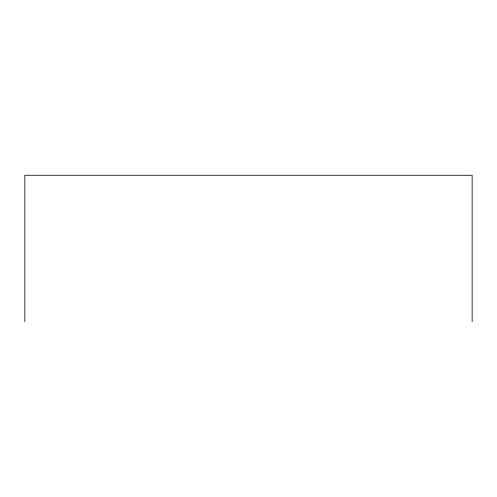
<?xml version="1.0" encoding="UTF-8"?>
<svg xmlns="http://www.w3.org/2000/svg" width="497" height="497" viewBox="0 0 497 497"><rect width="100%" height="100%" fill="white"/><g stroke="black" fill="none" stroke-linecap="round" stroke-linejoin="round"><path stroke-width="0.75" d="M472.15 321.727L472.15 175.273L24.85 175.273L24.85 321.727"/></g></svg>
